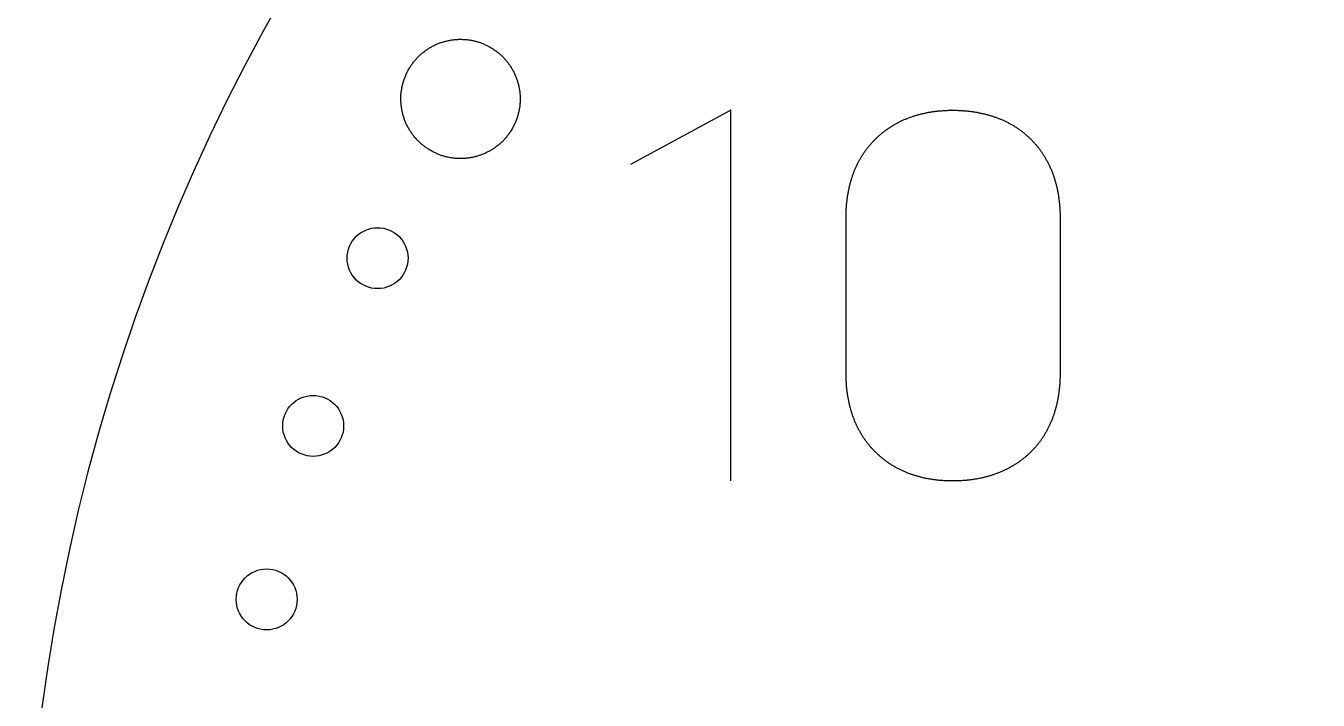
# Model space of a CAD drawing. Extents: x 0.2 to 12, y 0.1 to 9.6.
# Drawn here: x 4.174 to 6.824, y 4.891 to 6.274 of the extents above; entities that cross this region are included whole.
import ezdxf

# ---------------------------------------------------------------- set-up
doc = ezdxf.new("R2010")
doc.units = 0
doc.header["$MEASUREMENT"] = 0
doc.layers.get('0').update_dxf_attribs({"color": 3, "linetype": 'CONTINUOUS'})
doc.layers.add('Engrave', color=6, linetype='CONTINUOUS')

msp = doc.modelspace()

# ---------------------------------------------------------------- linework, layer by layer
msp.add_line((6.0717, 6.1012), (6.0701, 6.1012))
msp.add_lwpolyline([(10.1758, 1.0143, 3.52937), (6.0454, 1.0143, -0.260301)], format="xyb")
msp.add_polyline3d([(5.1262, 6.2304, 0), (5.1279, 6.2294, 0), (5.1295, 6.2284, 0), (5.1312, 6.2274, 0), (5.1328, 6.2263, 0), (5.1344, 6.2252, 0), (5.1359, 6.2241, 0), (5.1375, 6.223, 0), (5.139, 6.2219, 0), (5.1405, 6.2207, 0), (5.142, 6.2195, 0), (5.1435, 6.2183, 0), (5.1449, 6.2171, 0), (5.1463, 6.2159, 0), (5.1477, 6.2146, 0), (5.1491, 6.2133, 0), (5.1505, 6.2121, 0), (5.1518, 6.2107, 0), (5.1531, 6.2094, 0), (5.1544, 6.2081, 0), (5.1556, 6.2067, 0), (5.1569, 6.2053, 0), (5.1581, 6.2039, 0), (5.1593, 6.2025, 0), (5.1604, 6.2011, 0), (5.1616, 6.1996, 0), (5.1627, 6.1982, 0), (5.1638, 6.1967, 0), (5.1648, 6.1952, 0), (5.1659, 6.1937, 0), (5.1669, 6.1922, 0), (5.1679, 6.1907, 0), (5.1689, 6.1891, 0), (5.1698, 6.1876, 0), (5.1708, 6.186, 0), (5.1717, 6.1844, 0), (5.1725, 6.1828, 0), (5.1734, 6.1812, 0), (5.1742, 6.1796, 0), (5.175, 6.178, 0), (5.1758, 6.1763, 0), (5.1766, 6.1747, 0), (5.1773, 6.173, 0), (5.178, 6.1713, 0), (5.1787, 6.1697, 0), (5.1793, 6.168, 0), (5.18, 6.1663, 0), (5.1806, 6.1646, 0), (5.1812, 6.1629, 0), (5.1817, 6.1611, 0), (5.1822, 6.1594, 0), (5.1828, 6.1577, 0), (5.1832, 6.1559, 0), (5.1837, 6.1542, 0), (5.1841, 6.1524, 0), (5.1845, 6.1506, 0), (5.1849, 6.1489, 0), (5.1852, 6.1471, 0), (5.1856, 6.1453, 0), (5.1859, 6.1435, 0), (5.1861, 6.1417, 0), (5.1864, 6.1399, 0), (5.1866, 6.1381, 0), (5.1868, 6.1363, 0), (5.1869, 6.1345, 0), (5.1871, 6.1327, 0), (5.1872, 6.1309, 0), (5.1873, 6.1291, 0), (5.1873, 6.1273, 0), (5.1874, 6.1254, 0), (5.1874, 6.1236, 0), (5.1873, 6.1218, 0), (5.1873, 6.12, 0), (5.1872, 6.1181, 0), (5.1871, 6.1163, 0), (5.187, 6.1145, 0), (5.1868, 6.1127, 0), (5.1866, 6.1108, 0), (5.1864, 6.109, 0), (5.1861, 6.1072, 0), (5.1859, 6.1054, 0), (5.1856, 6.1036, 0), (5.1852, 6.1017, 0), (5.1849, 6.0999, 0), (5.1845, 6.0981, 0), (5.1841, 6.0963, 0), (5.1836, 6.0945, 0), (5.1832, 6.0927, 0), (5.1827, 6.0909, 0), (5.1821, 6.0891, 0), (5.1816, 6.0873, 0), (5.181, 6.0855, 0), (5.1804, 6.0838, 0), (5.1797, 6.082, 0), (5.1791, 6.0802, 0), (5.1784, 6.0784, 0), (5.1776, 6.0767, 0), (5.1769, 6.0749, 0), (5.1761, 6.0732, 0), (5.1753, 6.0715, 0), (5.1744, 6.0697, 0), (5.1735, 6.068, 0), (5.1726, 6.0663, 0), (5.1717, 6.0646, 0), (5.1707, 6.0629, 0), (5.1697, 6.0612, 0), (5.1687, 6.0596, 0), (5.1677, 6.058, 0), (5.1666, 6.0563, 0), (5.1655, 6.0548, 0), (5.1644, 6.0532, 0), (5.1633, 6.0516, 0), (5.1621, 6.0501, 0), (5.161, 6.0486, 0), (5.1598, 6.0471, 0), (5.1586, 6.0457, 0), (5.1574, 6.0442, 0), (5.1561, 6.0428, 0), (5.1549, 6.0414, 0), (5.1536, 6.0401, 0), (5.1523, 6.0387, 0), (5.151, 6.0374, 0), (5.1496, 6.0361, 0), (5.1483, 6.0348, 0), (5.1469, 6.0336, 0), (5.1455, 6.0324, 0), (5.1441, 6.0312, 0), (5.1427, 6.03, 0), (5.1413, 6.0288, 0), (5.1398, 6.0277, 0), (5.1384, 6.0266, 0), (5.1369, 6.0255, 0), (5.1354, 6.0244, 0), (5.1339, 6.0234, 0), (5.1324, 6.0224, 0), (5.1308, 6.0214, 0), (5.1293, 6.0204, 0), (5.1277, 6.0194, 0), (5.1262, 6.0185, 0), (5.1246, 6.0176, 0), (5.123, 6.0168, 0), (5.1214, 6.0159, 0), (5.1197, 6.0151, 0), (5.1181, 6.0143, 0), (5.1165, 6.0135, 0), (5.1148, 6.0128, 0), (5.1132, 6.012, 0), (5.1115, 6.0113, 0), (5.1098, 6.0107, 0), (5.1081, 6.01, 0), (5.1064, 6.0094, 0), (5.1047, 6.0088, 0), (5.103, 6.0082, 0), (5.1013, 6.0077, 0), (5.0995, 6.0071, 0), (5.0978, 6.0067, 0), (5.096, 6.0062, 0), (5.0943, 6.0057, 0), (5.0925, 6.0053, 0), (5.0908, 6.0049, 0), (5.089, 6.0045, 0), (5.0872, 6.0042, 0), (5.0854, 6.0039, 0), (5.0836, 6.0036, 0), (5.0818, 6.0033, 0), (5.08, 6.0031, 0), (5.0782, 6.0029, 0), (5.0764, 6.0027, 0), (5.0746, 6.0025, 0), (5.0728, 6.0024, 0), (5.071, 6.0023, 0), (5.0692, 6.0022, 0), (5.0674, 6.0022, 0), (5.0655, 6.0022, 0), (5.0637, 6.0022, 0), (5.0619, 6.0022, 0), (5.0601, 6.0023, 0), (5.0582, 6.0023, 0), (5.0564, 6.0025, 0), (5.0546, 6.0026, 0), (5.0528, 6.0028, 0), (5.0509, 6.003, 0), (5.0491, 6.0032, 0), (5.0473, 6.0034, 0), (5.0455, 6.0037, 0), (5.0437, 6.004, 0), (5.0418, 6.0044, 0), (5.04, 6.0047, 0), (5.0382, 6.0051, 0), (5.0364, 6.0055, 0), (5.0346, 6.006, 0), (5.0328, 6.0065, 0), (5.031, 6.007, 0), (5.0292, 6.0075, 0), (5.0274, 6.0081, 0), (5.0256, 6.0087, 0), (5.0239, 6.0093, 0), (5.0221, 6.01, 0), (5.0203, 6.0106, 0), (5.0186, 6.0113, 0), (5.0168, 6.0121, 0), (5.0151, 6.0129, 0), (5.0133, 6.0137, 0), (5.0116, 6.0145, 0), (5.0099, 6.0153, 0), (5.0081, 6.0162, 0), (5.0064, 6.0171, 0), (5.0047, 6.0181, 0), (5.003, 6.0191, 0), (5.0014, 6.0201, 0), (4.9997, 6.0211, 0), (4.9981, 6.0221, 0), (4.9965, 6.0232, 0), (4.9949, 6.0243, 0), (4.9933, 6.0254, 0), (4.9918, 6.0265, 0), (4.9903, 6.0277, 0), (4.9888, 6.0288, 0), (4.9873, 6.03, 0), (4.9859, 6.0312, 0), (4.9844, 6.0325, 0), (4.983, 6.0337, 0), (4.9817, 6.035, 0), (4.9803, 6.0363, 0), (4.979, 6.0376, 0), (4.9776, 6.0389, 0), (4.9763, 6.0402, 0), (4.9751, 6.0416, 0), (4.9738, 6.043, 0), (4.9726, 6.0443, 0), (4.9714, 6.0457, 0), (4.9702, 6.0472, 0), (4.9691, 6.0486, 0), (4.968, 6.0501, 0), (4.9668, 6.0515, 0), (4.9658, 6.053, 0), (4.9647, 6.0545, 0), (4.9637, 6.056, 0), (4.9627, 6.0575, 0), (4.9617, 6.0591, 0), (4.9607, 6.0606, 0), (4.9598, 6.0622, 0), (4.9589, 6.0638, 0), (4.958, 6.0654, 0), (4.9571, 6.067, 0), (4.9563, 6.0686, 0), (4.9554, 6.0702, 0), (4.9546, 6.0718, 0), (4.9539, 6.0735, 0), (4.9531, 6.0751, 0), (4.9524, 6.0768, 0), (4.9517, 6.0785, 0), (4.9511, 6.0801, 0), (4.9504, 6.0818, 0), (4.9498, 6.0835, 0), (4.9492, 6.0853, 0), (4.9486, 6.087, 0), (4.9481, 6.0887, 0), (4.9476, 6.0904, 0), (4.9471, 6.0922, 0), (4.9466, 6.0939, 0), (4.9462, 6.0957, 0), (4.9458, 6.0974, 0), (4.9454, 6.0992, 0), (4.945, 6.101, 0), (4.9447, 6.1028, 0), (4.9444, 6.1046, 0), (4.9441, 6.1063, 0), (4.9438, 6.1081, 0), (4.9436, 6.1099, 0), (4.9434, 6.1117, 0), (4.9432, 6.1135, 0), (4.9431, 6.1154, 0), (4.9429, 6.1172, 0), (4.9428, 6.119, 0), (4.9428, 6.1208, 0), (4.9427, 6.1226, 0), (4.9427, 6.1244, 0), (4.9427, 6.1263, 0), (4.9428, 6.1281, 0), (4.9428, 6.1299, 0), (4.9429, 6.1317, 0), (4.943, 6.1336, 0), (4.9432, 6.1354, 0), (4.9434, 6.1372, 0), (4.9436, 6.139, 0), (4.9438, 6.1409, 0), (4.9441, 6.1427, 0), (4.9444, 6.1445, 0), (4.9447, 6.1463, 0), (4.945, 6.1481, 0), (4.9454, 6.1499, 0), (4.9458, 6.1518, 0), (4.9462, 6.1536, 0), (4.9467, 6.1554, 0), (4.9472, 6.1572, 0), (4.9477, 6.159, 0), (4.9482, 6.1608, 0), (4.9488, 6.1625, 0), (4.9494, 6.1643, 0), (4.95, 6.1661, 0), (4.9507, 6.1679, 0), (4.9514, 6.1696, 0), (4.9521, 6.1714, 0), (4.9528, 6.1732, 0), (4.9536, 6.1749, 0), (4.9544, 6.1766, 0), (4.9552, 6.1784, 0), (4.9561, 6.1801, 0), (4.957, 6.1818, 0), (4.9579, 6.1835, 0), (4.9589, 6.1852, 0), (4.9599, 6.1869, 0), (4.9609, 6.1886, 0), (4.9619, 6.1902, 0), (4.9629, 6.1918, 0), (4.964, 6.1934, 0), (4.9651, 6.195, 0), (4.9662, 6.1966, 0), (4.9674, 6.1981, 0), (4.9685, 6.1996, 0), (4.9697, 6.2011, 0), (4.9709, 6.2026, 0), (4.9721, 6.204, 0), (4.9733, 6.2054, 0), (4.9746, 6.2068, 0), (4.9758, 6.2082, 0), (4.9771, 6.2096, 0), (4.9784, 6.2109, 0), (4.9798, 6.2122, 0), (4.9811, 6.2135, 0), (4.9825, 6.2148, 0), (4.9838, 6.216, 0), (4.9852, 6.2172, 0), (4.9866, 6.2184, 0), (4.9881, 6.2196, 0), (4.9895, 6.2207, 0), (4.991, 6.2218, 0), (4.9924, 6.2229, 0), (4.9939, 6.224, 0), (4.9954, 6.2251, 0), (4.9969, 6.2261, 0), (4.9985, 6.2271, 0), (5, 6.2281, 0), (5.0016, 6.229, 0), (5.0031, 6.23, 0), (5.0047, 6.2309, 0), (5.0063, 6.2318, 0), (5.0079, 6.2326, 0), (5.0095, 6.2335, 0), (5.0111, 6.2343, 0), (5.0128, 6.2351, 0), (5.0144, 6.2358, 0), (5.0161, 6.2366, 0), (5.0178, 6.2373, 0), (5.0194, 6.238, 0), (5.0211, 6.2386, 0), (5.0228, 6.2393, 0), (5.0245, 6.2399, 0), (5.0262, 6.2405, 0), (5.028, 6.241, 0), (5.0297, 6.2416, 0), (5.0314, 6.2421, 0), (5.0332, 6.2426, 0), (5.0349, 6.243, 0), (5.0367, 6.2434, 0), (5.0384, 6.2439, 0), (5.0402, 6.2442, 0), (5.042, 6.2446, 0), (5.0438, 6.2449, 0), (5.0455, 6.2452, 0), (5.0473, 6.2455, 0), (5.0491, 6.2457, 0), (5.0509, 6.246, 0), (5.0527, 6.2462, 0), (5.0545, 6.2463, 0), (5.0564, 6.2465, 0), (5.0582, 6.2466, 0), (5.06, 6.2467, 0), (5.0618, 6.2468, 0), (5.0636, 6.2468, 0), (5.0654, 6.2468, 0), (5.0673, 6.2468, 0), (5.0691, 6.2467, 0), (5.0709, 6.2467, 0), (5.0727, 6.2466, 0), (5.0746, 6.2464, 0), (5.0764, 6.2463, 0), (5.0782, 6.2461, 0), (5.08, 6.2459, 0), (5.0819, 6.2456, 0), (5.0837, 6.2454, 0), (5.0855, 6.2451, 0), (5.0873, 6.2448, 0), (5.0891, 6.2444, 0), (5.091, 6.244, 0), (5.0928, 6.2436, 0), (5.0946, 6.2432, 0), (5.0964, 6.2427, 0), (5.0982, 6.2422, 0), (5.1, 6.2417, 0), (5.1018, 6.2412, 0), (5.1035, 6.2406, 0), (5.1053, 6.24, 0), (5.1071, 6.2393, 0), (5.1089, 6.2387, 0), (5.1106, 6.238, 0), (5.1124, 6.2373, 0), (5.1141, 6.2365, 0), (5.1159, 6.2357, 0), (5.1176, 6.2349, 0), (5.1194, 6.2341, 0), (5.1211, 6.2332, 0), (5.1228, 6.2323, 0), (5.1245, 6.2314, 0), (5.1262, 6.2304, 0)])
for centre in [(4.8949, 5.7979), (4.7629, 5.4539), (4.6675, 5.098)]:
    msp.add_circle(centre, 0.0625)
at = {"layer": 'Engrave'}
msp.add_lwpolyline([(5.6192, 5.3411), (5.6192, 6.1012), (5.4138, 5.9903)], dxfattribs=at)
msp.add_lwpolyline([(6.1867, 5.3658), (6.1852, 5.365), (6.1839, 5.3644), (6.1824, 5.3637), (6.1809, 5.363), (6.1795, 5.3623), (6.1779, 5.3616), (6.1764, 5.3609), (6.175, 5.3603), (6.1734, 5.3596), (6.1719, 5.359), (6.1706, 5.3584), (6.1689, 5.3578), (6.1674, 5.3571), (6.1659, 5.3566), (6.1643, 5.356), (6.1626, 5.3554), (6.1612, 5.3548), (6.1597, 5.3543), (6.158, 5.3538), (6.1563, 5.3532), (6.1548, 5.3527), (6.1531, 5.3522), (6.1514, 5.3517), (6.15, 5.3512), (6.1483, 5.3507), (6.1466, 5.3503), (6.145, 5.3498), (6.1432, 5.3494), (6.1415, 5.3489), (6.1399, 5.3485), (6.1383, 5.3481), (6.1365, 5.3477), (6.1349, 5.3473), (6.1331, 5.3469), (6.1313, 5.3465), (6.1296, 5.3462), (6.1279, 5.3459), (6.1263, 5.3456), (6.1244, 5.3452), (6.1226, 5.3449), (6.1207, 5.3446), (6.119, 5.3443), (6.1173, 5.344), (6.1154, 5.3438), (6.1137, 5.3435), (6.1119, 5.3433), (6.11, 5.3431), (6.1081, 5.3428), (6.1061, 5.3426), (6.1044, 5.3424), (6.1026, 5.3422), (6.1008, 5.3421), (6.0988, 5.3419), (6.0968, 5.3417), (6.0952, 5.3416), (6.0932, 5.3415), (6.0912, 5.3414), (6.0893, 5.3413), (6.0873, 5.3412), (6.0855, 5.3411), (6.0836, 5.3411), (6.0815, 5.341), (6.0795, 5.341), (6.0776, 5.341), (6.0757, 5.3409), (6.0736, 5.3409), (6.0717, 5.341), (6.0698, 5.341), (6.0678, 5.341), (6.0657, 5.3411), (6.0639, 5.3411), (6.062, 5.3412), (6.06, 5.3413), (6.0581, 5.3414), (6.0561, 5.3415), (6.0542, 5.3416), (6.0525, 5.3417), (6.0505, 5.3419), (6.0486, 5.3421), (6.0468, 5.3422), (6.045, 5.3424), (6.0433, 5.3426), (6.0413, 5.3428), (6.0394, 5.343), (6.0375, 5.3433), (6.0358, 5.3435), (6.0341, 5.3438), (6.0322, 5.344), (6.0305, 5.3443), (6.0288, 5.3446), (6.027, 5.3449), (6.0251, 5.3452), (6.0233, 5.3455), (6.0217, 5.3459), (6.02, 5.3462), (6.0184, 5.3465), (6.0166, 5.3469), (6.0148, 5.3473), (6.0132, 5.3477), (6.0115, 5.3481), (6.0099, 5.3485), (6.0083, 5.3489), (6.0065, 5.3493), (6.0048, 5.3498), (6.0033, 5.3502), (6.0016, 5.3507), (5.9998, 5.3512), (5.9985, 5.3516), (5.9968, 5.3521), (5.9951, 5.3527), (5.9936, 5.3532), (5.992, 5.3537), (5.9903, 5.3543), (5.9888, 5.3548), (5.9874, 5.3553), (5.9858, 5.3559), (5.9841, 5.3565), (5.9827, 5.3571), (5.9812, 5.3577), (5.9796, 5.3583), (5.9783, 5.3589), (5.9767, 5.3595), (5.9752, 5.3602), (5.9738, 5.3608), (5.9723, 5.3615), (5.9707, 5.3622), (5.9693, 5.3629), (5.9678, 5.3636), (5.9664, 5.3643), (5.9652, 5.3649), (5.9636, 5.3657), (5.9622, 5.3664), (5.9608, 5.3672), (5.9593, 5.368), (5.9581, 5.3687), (5.9567, 5.3694), (5.9553, 5.3703), (5.9539, 5.371), (5.9526, 5.3719), (5.9512, 5.3727), (5.9497, 5.3736), (5.9484, 5.3744), (5.9472, 5.3752), (5.9459, 5.376), (5.9445, 5.3769), (5.9431, 5.3779), (5.9419, 5.3787), (5.9408, 5.3795), (5.9394, 5.3805), (5.938, 5.3815), (5.9367, 5.3824), (5.9356, 5.3833), (5.9344, 5.3842), (5.9331, 5.3852), (5.9318, 5.3862), (5.9305, 5.3873), (5.9293, 5.3882), (5.9281, 5.3892), (5.9269, 5.3902), (5.9258, 5.3912), (5.9246, 5.3922), (5.9234, 5.3933), (5.922, 5.3945), (5.9209, 5.3955), (5.9198, 5.3965), (5.9186, 5.3977), (5.9175, 5.3987), (5.9164, 5.3998), (5.9152, 5.401), (5.9141, 5.4021), (5.913, 5.4032), (5.912, 5.4042), (5.9109, 5.4054), (5.9099, 5.4065), (5.9088, 5.4077), (5.9077, 5.4089), (5.9068, 5.4099), (5.9058, 5.4111), (5.9047, 5.4123), (5.9038, 5.4134), (5.9029, 5.4145), (5.9019, 5.4157), (5.9009, 5.417), (5.8999, 5.4183), (5.899, 5.4194), (5.8981, 5.4206), (5.8973, 5.4217), (5.8963, 5.4231), (5.8954, 5.4244), (5.8945, 5.4256), (5.8935, 5.427), (5.8928, 5.4281), (5.8919, 5.4294), (5.891, 5.4308), (5.8902, 5.4321), (5.8894, 5.4333), (5.8885, 5.4347), (5.8876, 5.4361), (5.8869, 5.4373), (5.8861, 5.4386), (5.8853, 5.44), (5.8845, 5.4414), (5.8838, 5.4428), (5.8829, 5.4443), (5.8823, 5.4456), (5.8816, 5.4468), (5.8808, 5.4484), (5.88, 5.4499), (5.8793, 5.4513), (5.8786, 5.4528), (5.878, 5.454), (5.8773, 5.4554), (5.8766, 5.4571), (5.8759, 5.4586), (5.8753, 5.4599), (5.8747, 5.4615), (5.874, 5.463), (5.8734, 5.4645), (5.8728, 5.466), (5.8722, 5.4676), (5.8716, 5.4691), (5.871, 5.4707), (5.8705, 5.4721), (5.8699, 5.4736), (5.8693, 5.4754), (5.8688, 5.477), (5.8683, 5.4784), (5.8678, 5.4801), (5.8672, 5.4817), (5.8668, 5.4832), (5.8663, 5.4849), (5.8657, 5.4867), (5.8653, 5.4882), (5.8648, 5.4899), (5.8644, 5.4916), (5.864, 5.4931), (5.8636, 5.4948), (5.8631, 5.4966), (5.8627, 5.4982), (5.8623, 5.5), (5.8619, 5.5018), (5.8616, 5.5034), (5.8612, 5.5052), (5.8609, 5.5069), (5.8605, 5.5086), (5.8602, 5.5105), (5.8599, 5.5122), (5.8596, 5.5139), (5.8593, 5.5158), (5.859, 5.5175), (5.8588, 5.5192), (5.8585, 5.5211), (5.8582, 5.523), (5.858, 5.5249), (5.8578, 5.5266), (5.8576, 5.5284), (5.8574, 5.5304), (5.8572, 5.5321), (5.857, 5.5339), (5.8568, 5.5359), (5.8567, 5.5378), (5.8565, 5.5397), (5.8564, 5.5415), (5.8563, 5.5435), (5.8562, 5.5455), (5.8561, 5.5473), (5.856, 5.5492), (5.8559, 5.5512), (5.8559, 5.5531), (5.8558, 5.5552), (5.8558, 5.5572), (5.8558, 5.559), (5.8558, 5.561), (5.8558, 5.5611), (5.8558, 5.5613), (5.8558, 5.5616), (5.8558, 5.562), (5.8558, 5.5625), (5.8558, 5.5631), (5.8558, 5.5638), (5.8558, 5.5647), (5.8558, 5.5656), (5.8558, 5.5667), (5.8558, 5.5678), (5.8558, 5.5691), (5.8558, 5.5704), (5.8558, 5.5718), (5.8558, 5.5734), (5.8558, 5.575), (5.8558, 5.5767), (5.8558, 5.5785), (5.8558, 5.5804), (5.8558, 5.5823), (5.8558, 5.5844), (5.8558, 5.5865), (5.8558, 5.5887), (5.8558, 5.591), (5.8558, 5.5934), (5.8558, 5.5958), (5.8558, 5.5983), (5.8558, 5.6008), (5.8558, 5.6035), (5.8558, 5.6062), (5.8558, 5.6089), (5.8558, 5.6117), (5.8558, 5.6146), (5.8558, 5.6176), (5.8558, 5.6206), (5.8558, 5.6236), (5.8558, 5.6267), (5.8558, 5.6298), (5.8558, 5.633), (5.8558, 5.6363), (5.8558, 5.6396), (5.8558, 5.6429), (5.8558, 5.6463), (5.8558, 5.6497), (5.8558, 5.6531), (5.8558, 5.6566), (5.8558, 5.6601), (5.8558, 5.6636), (5.8558, 5.6672), (5.8558, 5.6708), (5.8558, 5.6744), (5.8558, 5.6781), (5.8558, 5.6818), (5.8558, 5.6854), (5.8558, 5.6891), (5.8558, 5.6929), (5.8558, 5.6966), (5.8558, 5.7003), (5.8558, 5.7041), (5.8558, 5.7079), (5.8558, 5.7116), (5.8558, 5.7154), (5.8558, 5.7192), (5.8558, 5.723), (5.8558, 5.7267), (5.8558, 5.7305), (5.8558, 5.7343), (5.8558, 5.7381), (5.8558, 5.7418), (5.8558, 5.7456), (5.8558, 5.7493), (5.8558, 5.753), (5.8558, 5.7567), (5.8558, 5.7604), (5.8558, 5.7641), (5.8558, 5.7677), (5.8558, 5.7714), (5.8558, 5.775), (5.8558, 5.7785), (5.8558, 5.7821), (5.8558, 5.7856), (5.8558, 5.7891), (5.8558, 5.7925), (5.8558, 5.7959), (5.8558, 5.7993), (5.8558, 5.8026), (5.8558, 5.8059), (5.8558, 5.8091), (5.8558, 5.8123), (5.8558, 5.8155), (5.8558, 5.8186), (5.8558, 5.8216), (5.8558, 5.8246), (5.8558, 5.8275), (5.8558, 5.8304), (5.8558, 5.8332), (5.8558, 5.836), (5.8558, 5.8387), (5.8558, 5.8413), (5.8558, 5.8439), (5.8558, 5.8464), (5.8558, 5.8488), (5.8558, 5.8512), (5.8558, 5.8534), (5.8558, 5.8556), (5.8558, 5.8578), (5.8558, 5.8598), (5.8558, 5.8618), (5.8558, 5.8637), (5.8558, 5.8655), (5.8558, 5.8672), (5.8558, 5.8688), (5.8558, 5.8703), (5.8558, 5.8718), (5.8558, 5.8731), (5.8558, 5.8744), (5.8558, 5.8755), (5.8558, 5.8765), (5.8558, 5.8775), (5.8558, 5.8783), (5.8558, 5.8791), (5.8558, 5.8797), (5.8558, 5.8802), (5.8558, 5.8806), (5.8558, 5.8809), (5.8558, 5.8811), (5.8558, 5.8811), (5.8558, 5.8832), (5.8558, 5.885), (5.8558, 5.8871), (5.8559, 5.8892), (5.8559, 5.8911), (5.856, 5.8932), (5.8561, 5.8951), (5.8562, 5.897), (5.8563, 5.899), (5.8564, 5.901), (5.8565, 5.9029), (5.8567, 5.9047), (5.8568, 5.9067), (5.857, 5.9087), (5.8572, 5.9105), (5.8574, 5.9123), (5.8576, 5.9142), (5.8578, 5.916), (5.858, 5.9178), (5.8582, 5.9197), (5.8585, 5.9216), (5.8588, 5.9235), (5.859, 5.9252), (5.8593, 5.9269), (5.8596, 5.9288), (5.8599, 5.9305), (5.8602, 5.9322), (5.8606, 5.9342), (5.8609, 5.9359), (5.8612, 5.9375), (5.8616, 5.9393), (5.8619, 5.941), (5.8623, 5.9428), (5.8627, 5.9445), (5.8631, 5.9461), (5.8636, 5.9479), (5.864, 5.9496), (5.8644, 5.951), (5.8648, 5.9528), (5.8653, 5.9545), (5.8657, 5.956), (5.8663, 5.9578), (5.8668, 5.9594), (5.8672, 5.9609), (5.8678, 5.9626), (5.8683, 5.9642), (5.8687, 5.9655), (5.8693, 5.9672), (5.8699, 5.969), (5.8704, 5.9704), (5.871, 5.9719), (5.8716, 5.9735), (5.8721, 5.975), (5.8727, 5.9765), (5.8734, 5.978), (5.874, 5.9795), (5.8746, 5.9809), (5.8753, 5.9825), (5.8759, 5.9839), (5.8765, 5.9853), (5.8773, 5.9869), (5.878, 5.9884), (5.8785, 5.9896), (5.8793, 5.9911), (5.88, 5.9926), (5.8807, 5.994), (5.8815, 5.9955), (5.8822, 5.9968), (5.8829, 5.998), (5.8837, 5.9995), (5.8845, 6.0009), (5.8852, 6.0023), (5.886, 6.0036), (5.8868, 6.0048), (5.8875, 6.0061), (5.8884, 6.0075), (5.8893, 6.0089), (5.8901, 6.0102), (5.8909, 6.0115), (5.8917, 6.0127), (5.8926, 6.014), (5.8935, 6.0152), (5.8944, 6.0165), (5.8953, 6.0178), (5.8962, 6.0191), (5.8971, 6.0204), (5.898, 6.0215), (5.8989, 6.0227), (5.8999, 6.0239), (5.9008, 6.0251), (5.9018, 6.0263), (5.9028, 6.0275), (5.9037, 6.0287), (5.9047, 6.0299), (5.9057, 6.0311), (5.9068, 6.0322), (5.9077, 6.0333), (5.9087, 6.0344), (5.9098, 6.0356), (5.9108, 6.0367), (5.912, 6.0379), (5.913, 6.039), (5.9141, 6.0401), (5.9152, 6.0412), (5.9163, 6.0423), (5.9175, 6.0434), (5.9186, 6.0445), (5.9198, 6.0457), (5.921, 6.0468), (5.9221, 6.0478), (5.9233, 6.0488), (5.9245, 6.0499), (5.9258, 6.051), (5.927, 6.052), (5.9281, 6.053), (5.9293, 6.054), (5.9306, 6.055), (5.9318, 6.056), (5.933, 6.0569), (5.9343, 6.0579), (5.9356, 6.0589), (5.9368, 6.0598), (5.9381, 6.0608), (5.9393, 6.0616), (5.9406, 6.0626), (5.9419, 6.0635), (5.9433, 6.0644), (5.9447, 6.0653), (5.9459, 6.0661), (5.9471, 6.0669), (5.9484, 6.0678), (5.9499, 6.0687), (5.9512, 6.0695), (5.9526, 6.0703), (5.9538, 6.0711), (5.9553, 6.0719), (5.9567, 6.0728), (5.9579, 6.0734), (5.9594, 6.0742), (5.9609, 6.0751), (5.9622, 6.0757), (5.9635, 6.0764), (5.965, 6.0772), (5.9665, 6.078), (5.9678, 6.0786), (5.9693, 6.0793), (5.9709, 6.08), (5.9723, 6.0807), (5.9737, 6.0813), (5.9752, 6.082), (5.9767, 6.0827), (5.9781, 6.0832), (5.9797, 6.0839), (5.9812, 6.0845), (5.9827, 6.0851), (5.9843, 6.0857), (5.9858, 6.0863), (5.9873, 6.0868), (5.9888, 6.0874), (5.9905, 6.0879), (5.992, 6.0885), (5.9936, 6.089), (5.9951, 6.0895), (5.9967, 6.09), (5.9983, 6.0905), (6, 6.091), (6.0016, 6.0915), (6.0033, 6.092), (6.005, 6.0924), (6.0065, 6.0928), (6.0081, 6.0933), (6.0097, 6.0937), (6.0116, 6.0941), (6.0132, 6.0945), (6.0148, 6.0949), (6.0166, 6.0953), (6.0182, 6.0956), (6.02, 6.096), (6.0218, 6.0964), (6.0235, 6.0967), (6.0251, 6.097), (6.027, 6.0973), (6.0287, 6.0976), (6.0305, 6.0979), (6.0324, 6.0982), (6.0339, 6.0984), (6.0358, 6.0987), (6.0377, 6.0989), (6.0394, 6.0991), (6.0413, 6.0994), (6.0431, 6.0996), (6.0449, 6.0998), (6.0468, 6.0999), (6.0488, 6.1001), (6.0505, 6.1003), (6.0523, 6.1004), (6.0543, 6.1006), (6.0562, 6.1007), (6.0581, 6.1008), (6.0601, 6.1009), (6.0618, 6.101), (6.0639, 6.101), (6.0659, 6.1011), (6.0678, 6.1012), (6.0697, 6.1012), (6.0717, 6.1012), (6.0738, 6.1012), (6.0755, 6.1012), (6.0776, 6.1012), (6.0796, 6.1012), (6.0815, 6.1012), (6.0834, 6.1011), (6.0855, 6.101), (6.0875, 6.101), (6.0893, 6.1009), (6.0912, 6.1008), (6.093, 6.1007), (6.095, 6.1006), (6.097, 6.1004), (6.0988, 6.1003), (6.1008, 6.1001), (6.1026, 6.0999), (6.1043, 6.0998), (6.1063, 6.0996), (6.1083, 6.0993), (6.11, 6.0991), (6.1117, 6.0989), (6.1137, 6.0987), (6.1156, 6.0984), (6.1173, 6.0982), (6.119, 6.0979), (6.121, 6.0976), (6.1227, 6.0973), (6.1244, 6.097), (6.1261, 6.0967), (6.1279, 6.0963), (6.1297, 6.096), (6.1314, 6.0956), (6.1332, 6.0953), (6.1348, 6.0949), (6.1364, 6.0945), (6.1382, 6.0941), (6.14, 6.0937), (6.1417, 6.0932), (6.1433, 6.0928), (6.1449, 6.0924), (6.1466, 6.092), (6.1483, 6.0915), (6.1499, 6.091), (6.1516, 6.0905), (6.1533, 6.09), (6.1548, 6.0895), (6.1563, 6.089), (6.1579, 6.0885), (6.1596, 6.0879), (6.1611, 6.0874), (6.1627, 6.0868), (6.1642, 6.0863), (6.1658, 6.0857), (6.1674, 6.0851), (6.1689, 6.0845), (6.1704, 6.0839), (6.172, 6.0833), (6.1735, 6.0827), (6.1748, 6.0821), (6.1765, 6.0814), (6.1779, 6.0807), (6.1793, 6.0801), (6.1809, 6.0794), (6.1823, 6.0787), (6.1836, 6.0781), (6.1852, 6.0773), (6.1866, 6.0766), (6.1881, 6.0758), (6.1894, 6.0751), (6.1908, 6.0744), (6.1922, 6.0736), (6.1936, 6.0729), (6.1948, 6.0722), (6.1962, 6.0714), (6.1978, 6.0704), (6.199, 6.0697), (6.2003, 6.069), (6.2016, 6.0681), (6.2029, 6.0673), (6.2044, 6.0664), (6.2055, 6.0656), (6.2069, 6.0647), (6.2082, 6.0638), (6.2094, 6.063), (6.2107, 6.0621), (6.212, 6.0612), (6.2132, 6.0603), (6.2144, 6.0594), (6.2157, 6.0584), (6.2169, 6.0575), (6.2181, 6.0566), (6.2193, 6.0557), (6.2205, 6.0547), (6.2218, 6.0536), (6.2228, 6.0528), (6.224, 6.0518), (6.2252, 6.0507), (6.2263, 6.0498), (6.2275, 6.0487), (6.2286, 6.0477), (6.2297, 6.0466), (6.2309, 6.0456), (6.232, 6.0445), (6.233, 6.0435), (6.234, 6.0425), (6.2353, 6.0413), (6.2365, 6.04), (6.2375, 6.039), (6.2385, 6.0379), (6.2397, 6.0366), (6.2408, 6.0354), (6.2417, 6.0344), (6.2428, 6.0331), (6.244, 6.0318), (6.2449, 6.0307), (6.246, 6.0295), (6.2471, 6.0282), (6.248, 6.0271), (6.2489, 6.0259), (6.25, 6.0246), (6.2509, 6.0234), (6.2519, 6.0221), (6.2529, 6.0208), (6.2538, 6.0195), (6.2547, 6.0184), (6.2556, 6.0171), (6.2565, 6.0157), (6.2574, 6.0144), (6.2583, 6.0131), (6.2591, 6.0119), (6.26, 6.0105), (6.2609, 6.0091), (6.2618, 6.0078), (6.2625, 6.0066), (6.2634, 6.0052), (6.2642, 6.0038), (6.265, 6.0025), (6.2658, 6.001), (6.2665, 5.9998), (6.2673, 5.9983), (6.2681, 5.9969), (6.2688, 5.9955), (6.2696, 5.994), (6.2703, 5.9927), (6.271, 5.9913), (6.2718, 5.9897), (6.2724, 5.9884), (6.2731, 5.9871), (6.2738, 5.9855), (6.2745, 5.9839), (6.2751, 5.9826), (6.2758, 5.981), (6.2765, 5.9795), (6.277, 5.9781), (6.2776, 5.9766), (6.2782, 5.975), (6.2789, 5.9735), (6.2795, 5.9719), (6.28, 5.9703), (6.2806, 5.9687), (6.2811, 5.9674), (6.2817, 5.9658), (6.2822, 5.9641), (6.2827, 5.9626), (6.2833, 5.9609), (6.2838, 5.9592), (6.2842, 5.9577), (6.2847, 5.9561), (6.2852, 5.9544), (6.2857, 5.9527), (6.2861, 5.9512), (6.2865, 5.9494), (6.287, 5.9476), (6.2874, 5.9462), (6.2878, 5.9444), (6.2882, 5.9427), (6.2886, 5.941), (6.2889, 5.9394), (6.2893, 5.9376), (6.2897, 5.9357), (6.29, 5.9341), (6.2903, 5.9322), (6.2906, 5.9306), (6.2909, 5.9288), (6.2912, 5.927), (6.2915, 5.9251), (6.2918, 5.9234), (6.292, 5.9216), (6.2923, 5.9197), (6.2925, 5.9178), (6.2928, 5.916), (6.293, 5.9142), (6.2932, 5.9123), (6.2933, 5.9105), (6.2935, 5.9085), (6.2937, 5.9065), (6.2938, 5.9048), (6.294, 5.9028), (6.2941, 5.9008), (6.2942, 5.899), (6.2943, 5.8971), (6.2944, 5.8951), (6.2945, 5.893), (6.2946, 5.8911), (6.2946, 5.8892), (6.2947, 5.8873), (6.2947, 5.8852), (6.2947, 5.8831), (6.2947, 5.881), (6.2947, 5.8809), (6.2947, 5.8806), (6.2947, 5.8802), (6.2947, 5.8797), (6.2947, 5.8791), (6.2947, 5.8783), (6.2947, 5.8775), (6.2947, 5.8765), (6.2947, 5.8755), (6.2947, 5.8744), (6.2947, 5.8731), (6.2947, 5.8718), (6.2947, 5.8703), (6.2947, 5.8688), (6.2947, 5.8672), (6.2947, 5.8655), (6.2947, 5.8637), (6.2947, 5.8618), (6.2947, 5.8598), (6.2947, 5.8578), (6.2947, 5.8556), (6.2947, 5.8534), (6.2947, 5.8512), (6.2947, 5.8488), (6.2947, 5.8464), (6.2947, 5.8439), (6.2947, 5.8413), (6.2947, 5.8387), (6.2947, 5.836), (6.2947, 5.8332), (6.2947, 5.8304), (6.2947, 5.8275), (6.2947, 5.8246), (6.2947, 5.8216), (6.2947, 5.8186), (6.2947, 5.8155), (6.2947, 5.8123), (6.2947, 5.8091), (6.2947, 5.8059), (6.2947, 5.8026), (6.2947, 5.7993), (6.2947, 5.7959), (6.2947, 5.7925), (6.2947, 5.7891), (6.2947, 5.7856), (6.2947, 5.7821), (6.2947, 5.7785), (6.2947, 5.775), (6.2947, 5.7714), (6.2947, 5.7677), (6.2947, 5.7641), (6.2947, 5.7604), (6.2947, 5.7567), (6.2947, 5.753), (6.2947, 5.7493), (6.2947, 5.7456), (6.2947, 5.7418), (6.2947, 5.7381), (6.2947, 5.7343), (6.2947, 5.7305), (6.2947, 5.7267), (6.2947, 5.723), (6.2947, 5.7192), (6.2947, 5.7154), (6.2947, 5.7116), (6.2947, 5.7079), (6.2947, 5.7041), (6.2947, 5.7003), (6.2947, 5.6966), (6.2947, 5.6929), (6.2947, 5.6891), (6.2947, 5.6854), (6.2947, 5.6818), (6.2947, 5.6781), (6.2947, 5.6744), (6.2947, 5.6708), (6.2947, 5.6672), (6.2947, 5.6636), (6.2947, 5.6601), (6.2947, 5.6566), (6.2947, 5.6531), (6.2947, 5.6497), (6.2947, 5.6463), (6.2947, 5.6429), (6.2947, 5.6396), (6.2947, 5.6363), (6.2947, 5.633), (6.2947, 5.6298), (6.2947, 5.6267), (6.2947, 5.6236), (6.2947, 5.6206), (6.2947, 5.6176), (6.2947, 5.6146), (6.2947, 5.6117), (6.2947, 5.6089), (6.2947, 5.6062), (6.2947, 5.6035), (6.2947, 5.6008), (6.2947, 5.5983), (6.2947, 5.5958), (6.2947, 5.5934), (6.2947, 5.591), (6.2947, 5.5887), (6.2947, 5.5865), (6.2947, 5.5844), (6.2947, 5.5823), (6.2947, 5.5804), (6.2947, 5.5785), (6.2947, 5.5767), (6.2947, 5.575), (6.2947, 5.5734), (6.2947, 5.5718), (6.2947, 5.5704), (6.2947, 5.5691), (6.2947, 5.5678), (6.2947, 5.5667), (6.2947, 5.5656), (6.2947, 5.5647), (6.2947, 5.5638), (6.2947, 5.5631), (6.2947, 5.5625), (6.2947, 5.562), (6.2947, 5.5616), (6.2947, 5.5613), (6.2947, 5.5612), (6.2947, 5.5591), (6.2947, 5.5571), (6.2947, 5.555), (6.2946, 5.5531), (6.2946, 5.5512), (6.2945, 5.5494), (6.2944, 5.5473), (6.2943, 5.5453), (6.2942, 5.5435), (6.2941, 5.5417), (6.294, 5.5397), (6.2938, 5.5377), (6.2937, 5.5359), (6.2935, 5.5341), (6.2934, 5.5323), (6.2932, 5.5304), (6.293, 5.5284), (6.2927, 5.5265), (6.2925, 5.5247), (6.2923, 5.523), (6.292, 5.5211), (6.2918, 5.5194), (6.2915, 5.5175), (6.2912, 5.5156), (6.291, 5.5141), (6.2906, 5.5122), (6.2903, 5.5104), (6.29, 5.5087), (6.2897, 5.5069), (6.2893, 5.505), (6.289, 5.5034), (6.2886, 5.5018), (6.2882, 5.5), (6.2878, 5.4982), (6.2874, 5.4966), (6.287, 5.495), (6.2866, 5.4932), (6.2861, 5.4915), (6.2857, 5.4899), (6.2852, 5.4882), (6.2847, 5.4865), (6.2843, 5.4849), (6.2838, 5.4834), (6.2833, 5.4817), (6.2828, 5.4801), (6.2823, 5.4786), (6.2817, 5.4769), (6.2812, 5.4752), (6.2806, 5.4737), (6.2801, 5.4723), (6.2795, 5.4707), (6.2789, 5.4691), (6.2783, 5.4675), (6.2777, 5.466), (6.2771, 5.4645), (6.2765, 5.4629), (6.2759, 5.4615), (6.2753, 5.4601), (6.2746, 5.4586), (6.2739, 5.457), (6.2732, 5.4556), (6.2726, 5.4541), (6.2719, 5.4526), (6.2711, 5.4512), (6.2705, 5.4499), (6.2698, 5.4485), (6.269, 5.447), (6.2683, 5.4456), (6.2675, 5.4441), (6.2667, 5.4427), (6.266, 5.4414), (6.2653, 5.4401), (6.2645, 5.4388), (6.2636, 5.4373), (6.2628, 5.436), (6.262, 5.4346), (6.2612, 5.4333), (6.2605, 5.4322), (6.2596, 5.4309), (6.2586, 5.4294), (6.2578, 5.4281), (6.2569, 5.4269), (6.256, 5.4255), (6.2552, 5.4244), (6.2543, 5.4232), (6.2533, 5.4219), (6.2524, 5.4206), (6.2515, 5.4194), (6.2506, 5.4182), (6.2496, 5.417), (6.2486, 5.4157), (6.2476, 5.4145), (6.2468, 5.4135), (6.2458, 5.4123), (6.2447, 5.4111), (6.2437, 5.4099), (6.2427, 5.4088), (6.2416, 5.4076), (6.2407, 5.4065), (6.2397, 5.4055), (6.2385, 5.4042), (6.2375, 5.4031), (6.2365, 5.4021), (6.2353, 5.401), (6.2342, 5.3998), (6.2331, 5.3988), (6.232, 5.3977), (6.2307, 5.3965), (6.2296, 5.3955), (6.2286, 5.3946), (6.2272, 5.3934), (6.2259, 5.3922), (6.2249, 5.3913), (6.2238, 5.3904), (6.2225, 5.3893), (6.2212, 5.3883), (6.22, 5.3873), (6.2188, 5.3863), (6.2176, 5.3854), (6.2162, 5.3843), (6.215, 5.3834), (6.2138, 5.3825), (6.2125, 5.3816), (6.2112, 5.3806), (6.2099, 5.3797), (6.2087, 5.3789), (6.2074, 5.378), (6.206, 5.377), (6.2046, 5.3762), (6.2033, 5.3753), (6.202, 5.3745), (6.2008, 5.3737), (6.1993, 5.3728), (6.1979, 5.372), (6.1965, 5.3711), (6.1952, 5.3704), (6.1938, 5.3696), (6.1923, 5.3688), (6.1911, 5.3681), (6.1896, 5.3673), (6.1882, 5.3666)], close=True, dxfattribs=at)

doc.saveas('drawing.dxf')
